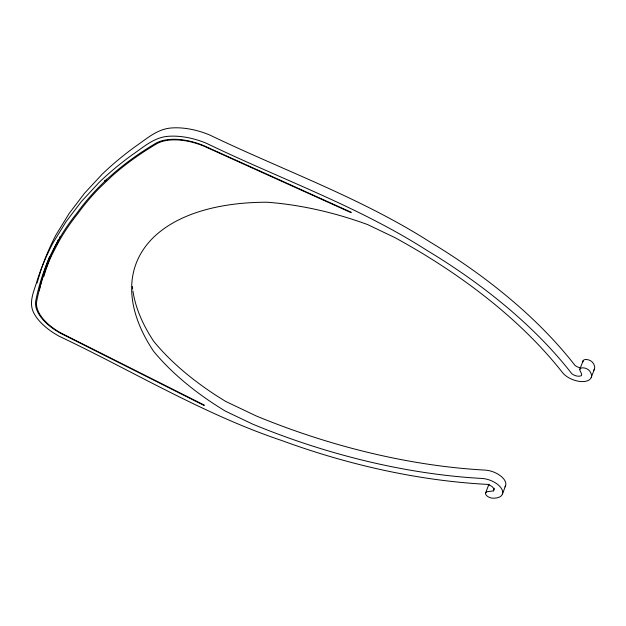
<?xml version="1.0" encoding="UTF-8"?>
<svg xmlns="http://www.w3.org/2000/svg" width="626" height="626" viewBox="0 0 626 626"><rect width="100%" height="100%" fill="white"/><g stroke="black" fill="none" stroke-linecap="round" stroke-linejoin="round"><path stroke-width="0.94" d="M56.849 244.234L58.844 239.719L58.617 240.048M58.374 239.594L56.309 244.265M37.106 282.944L40.713 270.886A855.132 450.618 20.8 0 1 56.082 234.75L69.196 213.396L84.643 193.113L102.39 173.973A855.124 450.618 20.8 0 1 135.599 146.351C146.774 138.714 157.517 128.753 171.743 127.954A52.474 27.654 20.8 0 1 209.546 134.919C283.007 170.256 360.662 197.699 429.647 241.769A415.648 219.03 20.8 0 1 574.911 365.287A6.424 3.38 20.8 0 0 580.044 367.728M485.612 492.975L488.773 484.641M493.382 490.823L493.507 490.948A6.424 3.38 20.8 0 0 487.224 484.368A415.648 219.03 20.8 0 1 281.364 440.383C203.575 414.271 133.158 371.273 59.298 336.295A52.474 27.654 20.8 0 1 33.859 313.102C27.951 301.935 34.61 290.159 37.552 279.219A855.132 450.618 20.8 0 1 52.913 243.091L66.027 221.729L81.474 201.455L99.221 182.307A855.124 450.618 20.8 0 1 132.43 154.685C143.604 147.047 154.348 137.094 168.574 136.288A52.474 27.654 20.8 0 1 206.377 143.26C279.775 178.723 357.501 206.024 426.478 250.103A415.648 219.03 20.8 0 1 571.741 373.628A6.424 3.38 20.8 0 0 581.46 375.553L581.656 374.035L580.451 371.437A5.47 2.88 20.8 0 1 582.438 367.838A5.47 2.88 20.8 0 1 589.535 370.866A16.284 8.576 20.8 0 1 583.675 381.555A16.284 8.576 20.8 0 1 562.547 372.634A407.995 215 20.8 0 0 394.842 237.598L367.595 224.57A216.666 114.175 20.8 0 0 267.075 202.229A242.583 127.829 20.8 0 0 153.55 351.241A216.666 114.175 20.8 0 0 225.438 411.157L252.716 424.138A407.995 215 20.8 0 0 481.926 478.444A16.284 8.576 20.8 0 1 501.77 489.07A16.284 8.576 20.8 0 1 492.552 498.163A5.47 2.88 20.8 0 1 485.854 494.603A5.47 2.88 20.8 0 1 488.945 491.535L493.382 490.823L494.329 488.319M502.475 493.883L505.644 485.541M579.872 369.238L583.033 360.905M591.273 377.384L594.442 369.043M56.113 244.453L55.127 246.448A710.314 374.309 20.8 0 0 46.207 268.75M59.407 237.966L60.119 236.675M132.931 291.035A242.583 127.829 20.8 0 0 153.894 341.561A216.666 114.175 20.8 0 0 225.783 401.469L255.885 415.805A407.995 215 20.8 0 0 485.095 470.11A16.284 8.576 20.8 0 1 501.332 476.503A16.284 8.576 20.8 0 1 504.947 486.872M132.681 289.212A242.583 127.829 20.8 0 1 132.376 286.481M488.781 485.69A5.47 2.88 20.8 0 1 489.008 484.195M39.274 290.73A710.314 374.309 20.8 0 1 49.556 256.605M43.843 276.41A710.314 374.309 20.8 0 1 45.933 269.595M583.017 361.945A5.47 2.88 20.8 0 1 586.429 359.504A5.47 2.88 20.8 0 1 592.705 362.524A16.284 8.576 20.8 0 1 593.722 370.357M106.467 179.106A2.621 0.524 -62 0 1 105.16 181.055M104.918 181.25A2.621 0.524 -62 0 1 104.644 181.172M105.004 180.468A2.621 0.524 -62 0 1 104.706 180.812M51.144 254.07L51.019 254.336A710.314 374.309 20.8 0 0 35.932 299.948A46.88 24.704 20.8 0 0 40.768 316.967L40.94 317.202A46.848 24.688 20.8 0 0 61.309 333.666L204.154 405.492L204.412 405.155L61.567 333.322A46.019 24.25 20.8 0 1 41.77 317.233L39.79 314.291A46.019 24.25 20.8 0 1 36.871 300.394A710.314 374.309 20.8 0 1 51.958 254.782L59.415 240.517A710.314 374.309 20.8 0 1 77.874 213.56A710.314 374.309 20.8 0 1 99.385 188.05L111.851 176.18A710.314 374.309 20.8 0 1 155.78 144.324A46.019 24.25 20.8 0 1 172.674 139.88L176.884 139.895A46.019 24.25 20.8 0 1 204.107 146.234L351.076 212.652L351.335 212.316L204.366 145.897A46.848 24.688 20.8 0 0 176.462 139.332L176.117 139.316A46.88 24.704 20.8 0 0 154.833 143.878A710.322 374.309 20.8 0 0 110.912 175.726L110.677 175.937A710.416 374.356 20.8 0 0 76.935 213.106A710.416 374.356 20.8 0 0 51.144 254.07"/></g></svg>
